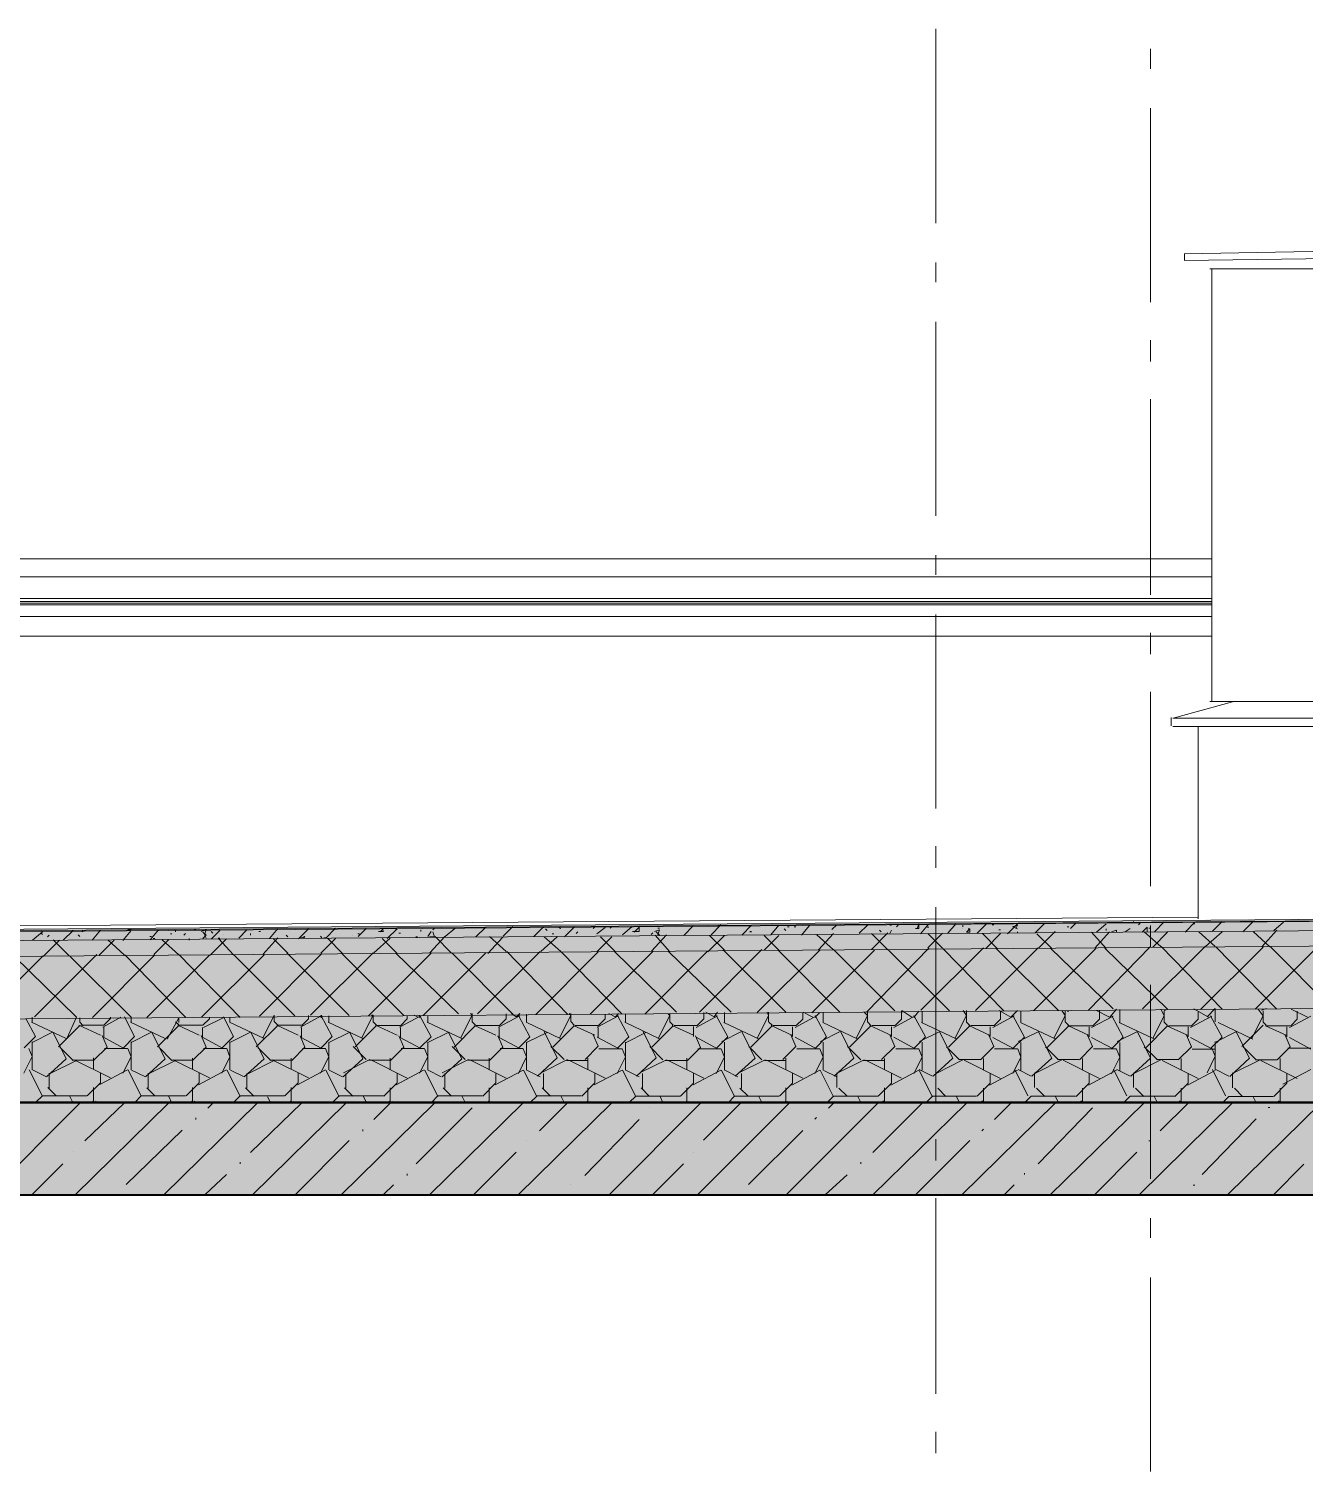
# Model space of a CAD drawing. Header units: millimetres. Extents: x -135211 to 49383, y -8033 to 228499.
# Drawn here: x -58479 to -55198, y 52627 to 56357 of the extents above; entities that cross this region are included whole.
import ezdxf

# ---------------------------------------------------------------- set-up
doc = ezdxf.new("R2010")
doc.units = ezdxf.units.MM
doc.layers.add('PDF _Геометрия', color=7, linetype='Continuous', true_color=0x1d1d1d)
doc.layers.add('PDF _Сплошная заливка', color=7, linetype='Continuous', true_color=0xffffff)

msp = doc.modelspace()

# ---------------------------------------------------------------- hatches: boundary and pattern name
at = {"layer": 'PDF _Сплошная заливка', "transparency": 33554559}
for points in [[(-51617.8, 54095.9), (-51725.3, 54093.3), (-53325.4, 54080.6), (-53863, 54076.4), (-54929.7, 54067.9), (-55467.3, 54063.7), (-57067.4, 54051), (-57605, 54046.7), (-58671.7, 54038.3), (-59209.3, 54034), (-60809.4, 54021.3), (-61347, 54017.1), (-62413.8, 54008.6), (-63014.9, 54004.4), (-63014.9, 54008.6), (-63073.1, 54008.6), (-63073.1, 53983.2), (-62951.4, 53983.2), (-62909, 53979), (-62909, 53983.2), (-62346, 53987.5), (-60669.7, 54000.2), (-60106.7, 54004.4), (-58430.5, 54017.1), (-57867.5, 54021.3), (-56191.2, 54034), (-55628.2, 54038.3), (-53951.9, 54051), (-53388.9, 54055.2), (-51712.6, 54067.9), (-51543.2, 54072.1), (-51378.2, 54072.1), (-51378.2, 54095.9)], [(-51618, 54070.5), (-51725.3, 54067.9), (-52284, 54063.7), (-52847, 54059.4), (-53405.8, 54055.2), (-54531.8, 54046.7), (-55090.6, 54042.5), (-55653.6, 54038.3), (-56212.3, 54034), (-57338.3, 54025.6), (-57897.1, 54021.3), (-58460.1, 54017.1), (-59018.8, 54012.9), (-60144.8, 54004.4), (-60703.6, 54000.2), (-61266.6, 53995.9), (-61825.4, 53991.7), (-62388.4, 53987.5), (-63073.1, 53983.3), (-63073.1, 53945.1), (-63014.9, 53945.1), (-62951.4, 53940.9), (-62909, 53936.7), (-62909, 53940.9), (-52241.7, 54025.6), (-51712.6, 54029.8), (-51543.2, 54034), (-51378.2, 54034), (-51378.2, 54070.5)], [(-51618.5, 54032.4), (-51725.3, 54029.8), (-53325.4, 54017.1), (-53863, 54012.9), (-54929.7, 54004.4), (-55467.3, 54000.2), (-57067.4, 53987.5), (-57605, 53983.2), (-58671.7, 53974.8), (-59209.3, 53970.5), (-60809.4, 53957.8), (-61347, 53953.6), (-62413.8, 53945.1), (-63014.9, 53940.9), (-63014.9, 53945.1), (-63073.1, 53945.1), (-63073.1, 53784.3), (-63014.9, 53784.3), (-62955.6, 53780), (-62904.8, 53775.8), (-62904.8, 53780), (-57571.1, 53822.4), (-57042, 53826.6), (-52241.7, 53864.7), (-51712.6, 53868.9), (-51543.2, 53873.2), (-51378.2, 53873.2), (-51378.2, 54032.4)], [(-51618.6, 53871.5), (-51725.3, 53868.9), (-52792, 53860.5), (-53329.6, 53856.2), (-54396.3, 53847.8), (-54933.9, 53843.5), (-56000.7, 53835.1), (-56538.3, 53830.8), (-57605, 53822.4), (-58142.6, 53818.1), (-59209.3, 53809.7), (-59746.9, 53805.4), (-60813.7, 53797), (-61351.3, 53792.7), (-62418, 53784.3), (-63014.9, 53780), (-63014.9, 53784.3), (-63073.1, 53784.3), (-63073.1, 53593.8), (-51378.2, 53593.8), (-51378.2, 53871.5)]]:
    msp.add_hatch(color=256, dxfattribs=at).paths.add_polyline_path(points)

# ---------------------------------------------------------------- linework, layer by layer
at = {"layer": 'PDF _Геометрия', "color": 7, "lineweight": 9}
for points in [[(-56145.3, 55857.6), (-56145.3, 56357.1)], [(-55592.5, 56254.8), (-55592.5, 56305.6)], [(-55592.5, 55653.7), (-55592.5, 56153.3)], [(-55505.8, 55778.1), (-54565.9, 55795), (-54925.8, 55790.8)], [(-54925.8, 55769.7), (-54565.9, 55773.9), (-55505.8, 55761.2)], [(-55504.7, 55760.9), (-55504.7, 55777.9)], [(-56145.3, 55705.1), (-56145.3, 55756)], [(-53785, 55739.5), (-55440.2, 55739.5)], [(-55434.6, 55738), (-55434.6, 54624.6)], [(-56145.3, 55104), (-56145.3, 55603.5)], [(-55592.5, 55501.3), (-55592.5, 55556.3)], [(-55592.5, 54900.2), (-55592.5, 55403.9)], [(-55434.6, 54992.9), (-63084.5, 54992.9)], [(-56145.3, 54951.6), (-56145.3, 55002.4)], [(-55434.6, 54946.4), (-63084.5, 54946.4)], [(-55434.6, 54891.3), (-63084.5, 54891.3)], [(-55434.6, 54878.6), (-63084.5, 54878.6)], [(-63084.5, 54874.4), (-55434.6, 54874.4)], [(-56145.3, 54350.5), (-56145.3, 54850)], [(-55592.5, 54747.8), (-55592.5, 54802.8)], [(-55592.5, 54150.8), (-55592.5, 54650.4)], [(-53587.6, 54561.9), (-53583.2, 54561.9), (-53583.2, 54583.1), (-53735.6, 54625.4), (-53583.2, 54583.1), (-53583.2, 54561.9), (-55534.8, 54561.9)], [(-55534.2, 54582.9), (-55381.9, 54625.3)], [(-55440.2, 54626.2), (-53785, 54626.2)], [(-55539.8, 54563.3), (-55539.8, 54584.5)], [(-55534.8, 54583.1), (-53583.2, 54583.1)], [(-55469.6, 54066.1), (-55469.6, 54561.5)], [(-56145.3, 54198.1), (-56145.3, 54253.2)], [(-63073.1, 53592.1), (-51372.2, 53592.1), (-51372.2, 53871.5), (-51372.2, 54032.4), (-51372.2, 54070.5), (-51372.2, 54095.9), (-51372.2, 54100.1), (-51372.2, 54104.4), (-51706.5, 54091.7)], [(-51705.6, 54091.4), (-62902.9, 54006.7)], [(-56145.3, 53597), (-56145.3, 54096.5)], [(-63051.7, 54015.3), (-55469.6, 54070.4)], [(-55592.5, 53994.2), (-55592.5, 54049.2)], [(-55592.5, 53397.3), (-55592.5, 53896.9)], [(-56145.3, 53444.6), (-56145.3, 53499.6)], [(-58579.3, 48652.5), (-54329, 48652.5), (-54329, 53355.6), (-58579.3, 53355.6)], [(-56145.3, 52843.4), (-56145.3, 53347.2)], [(-55592.5, 53244.9), (-55592.5, 53295.7)], [(-55592.5, 52643.8), (-55592.5, 53143.3)], [(-56145.3, 52691.1), (-56145.3, 52746.1)]]:
    msp.add_lwpolyline(points, dxfattribs=at)
for points in [[(-55434.6, 54882.9), (-63084.5, 54882.9)], [(-63084.5, 54844.8), (-55434.6, 54844.8)], [(-63084.5, 54794), (-55434.6, 54794)]]:
    msp.add_lwpolyline(points, close=True, dxfattribs=at)
at = {"layer": 'PDF _Геометрия', "color": 7, "lineweight": 20}
for points in [[(-62902.9, 53998.3), (-51705.6, 54087.2), (-62902.9, 54002.5)], [(-51705.6, 54061.8), (-62902.9, 53977.1)], [(-51705.6, 54023.7), (-62902.9, 53934.8)], [(-51705.6, 53862.8), (-62898.9, 53773.9)]]:
    msp.add_lwpolyline(points, dxfattribs=at)
at = {"layer": 'PDF _Геометрия', "lineweight": 9}
for points in [[(-56723.4, 54025.2), (-56698, 54050.6)], [(-56644.4, 54024.4), (-56619, 54049.9)], [(-56570, 54024.9), (-56548.9, 54050.3)], [(-56491.1, 54024.2), (-56469.9, 54049.6)], [(-56412.4, 54038.6), (-56399.7, 54051.3)], [(-56342, 54029.3), (-56320.7, 54050.5)], [(-56263.6, 54049.9), (-56259.3, 54049.9)], [(-56246, 54045.5), (-56241.8, 54049.7)], [(-56197.6, 54041.9), (-56189.1, 54041.9), (-56189.1, 54054.6)], [(-56193.4, 54040.7), (-56189.1, 54053.4)], [(-56184.1, 54027.7), (-56162.8, 54053.1)], [(-56113.9, 54029.4), (-56092.6, 54054.8)], [(-56075.1, 54046.2), (-56075.1, 54050.4)], [(-56039.2, 54028.7), (-56013.6, 54054)], [(-56000.4, 54050.8), (-55996.1, 54050.8)], [(-55960.3, 54027.9), (-55934.7, 54053.3)], [(-55947.5, 54046), (-55934.7, 54050.3), (-55938.9, 54041.8)], [(-55890.1, 54029.6), (-55864.5, 54055)], [(-55798.3, 54041.5), (-55785.5, 54054.2)], [(-55731.7, 54032.3), (-55706.5, 54053.4)], [(-55636.4, 54055.1), (-55636.4, 54059.3)], [(-55623.1, 54050.7), (-55618.8, 54054.9)], [(-55582.6, 54033.2), (-55557.4, 54058.6)], [(-55503.7, 54032.4), (-55478.4, 54057.8)], [(-55482.7, 54053.6), (-55478.4, 54053.6)], [(-55433.5, 54034.1), (-55408.2, 54059.5)], [(-55354.6, 54033.3), (-55329.3, 54058.7)], [(-55275.6, 54036.7), (-55250.3, 54057.9)], [(-58469.3, 54011.9), (-58444, 54033.1)], [(-58448.2, 54030.1), (-58444, 54025.8)], [(-58430.6, 54020.2), (-58426.5, 54024.4)], [(-58373.9, 53970.1), (-58416.1, 54012.4)], [(-58390.3, 54011.1), (-58365.1, 54036.5)], [(-58351.7, 54024.8), (-58347.5, 54020.6)], [(-58342.9, 54033.2), (-58338.8, 54037.5)], [(-58316, 54011.6), (-58294.9, 54037)], [(-58251, 54019.6), (-58251, 54019.6)], [(-58237.1, 54010.8), (-58215.9, 54036.2)], [(-58224.2, 54038.6), (-58215.9, 54038.6)], [(-58215.9, 54038.6), (-58215.9, 54038.6)], [(-58167.4, 54021.2), (-58163.3, 54021.2)], [(-58166.9, 54012.5), (-58145.7, 54037.9)], [(-58158.7, 54015.6), (-58154.5, 54015.6)], [(-58157.6, 53974.2), (-58119.4, 54012.3)], [(-58114.8, 54027.9), (-58110.6, 54027.9)], [(-58101.9, 54037.5), (-58101.9, 54033.3)], [(-58079.7, 54024.5), (-58075.5, 54028.8)], [(-58066.8, 54011.7), (-58066.8, 54016)], [(-58053.4, 54038.2), (-58049.2, 54038.2)], [(-58022.9, 54016.7), (-58027, 54025.2), (-58022.9, 54037.9), (-58035.8, 54033.7)], [(-58031.2, 54015.5), (-58022.9, 54024), (-58031.2, 54032.4)], [(-58012.7, 53972.6), (-57970.3, 54015)], [(-58009.5, 54033.5), (-58005.3, 54029.3)], [(-58009, 54015.1), (-57987.8, 54036.3)], [(-57992, 54016.4), (-57987.8, 54016.4)], [(-57952.7, 53973.7), (-57991, 54016)], [(-57979, 54024.8), (-57979, 54024.8)], [(-57938.9, 54016.9), (-57917.6, 54038.1)], [(-57908.8, 54028.3), (-57908.8, 54024)], [(-57886.7, 54033.5), (-57882.5, 54033.5)], [(-57882.5, 54036.5), (-57882.5, 54036.5)], [(-57876.6, 53975), (-57838.6, 54017.3)], [(-57859.9, 54016.1), (-57838.6, 54041.5)], [(-57812.3, 53977.7), (-57850.2, 54015.8)], [(-57816.5, 54024.3), (-57812.3, 54020)], [(-57785.1, 54015.3), (-57759.7, 54040.7)], [(-57780.9, 54016.6), (-57768.4, 54020.9), (-57772.6, 54016.6)], [(-57777.2, 54015.5), (-57777.2, 54015.5)], [(-57728.7, 54021.6), (-57724.6, 54017.4)], [(-57727.5, 53977.7), (-57689.5, 54015.8)], [(-57720, 54017.3), (-57715.8, 54017.3)], [(-57715, 54017), (-57689.5, 54042.5)], [(-57671.9, 53977.5), (-57709.9, 54015.6)], [(-57645.6, 54023.8), (-57645.6, 54023.8)], [(-57632.2, 54027.9), (-57628.1, 54027.9)], [(-57631.8, 54020.5), (-57610.5, 54041.7)], [(-57591.3, 53978.7), (-57549.1, 54016.9)], [(-57579.2, 54033.9), (-57566.6, 54033.9), (-57570.8, 54042.4)], [(-57575, 54032.7), (-57566.6, 54041.2)], [(-57531.5, 53977.3), (-57569.6, 54015.4)], [(-57557.1, 54015.4), (-57531.5, 54040.8), (-57535.7, 54040.8)], [(-57527, 54029.3), (-57522.8, 54029.3)], [(-57483.1, 54020.4), (-57478.9, 54020.4)], [(-57470.1, 54034.2), (-57470.1, 54038.5)], [(-57452.2, 54021.2), (-57443.8, 54033.9)], [(-57447.6, 54019.9), (-57435, 54019.9), (-57439.2, 54032.6)], [(-57446.8, 53978.6), (-57408.7, 54020.9)], [(-57439.2, 54038.1), (-57435, 54042.3)], [(-57391.2, 53978.4), (-57433.5, 54020.7)], [(-57408, 54020.6), (-57382.4, 54041.8)], [(-57329, 54019.8), (-57303.4, 54045.2)], [(-57312.2, 54019.9), (-57312.2, 54019.9)], [(-57312.2, 54019.9), (-57312.2, 54019.9)], [(-57297.8, 53977), (-57259.6, 54019.3)], [(-57250.8, 53982.4), (-57293.2, 54020.5)], [(-57258.4, 54021.5), (-57233.2, 54046.9)], [(-57250.8, 54019.3), (-57250.8, 54019.3)], [(-57179.5, 54020.8), (-57154.3, 54046.1)], [(-57161.6, 53982.3), (-57119.2, 54020.4)], [(-57110.4, 53982.2), (-57152.9, 54020.3)], [(-57149.7, 54040.6), (-57145.5, 54036.4)], [(-57132.1, 54027.7), (-57127.9, 54027.7)], [(-57118.8, 54045.7), (-57110.4, 54041.5)], [(-57114.6, 54042.7), (-57110.4, 54046.9)], [(-57100.5, 54019.9), (-57075.3, 54045.3)], [(-57092.8, 54034.1), (-57092.8, 54034.1)], [(-57070.7, 54028.3), (-57066.5, 54032.6)], [(-57026.9, 54041.8), (-57022.7, 54046)], [(-57017.4, 54027.6), (-56996.3, 54044.5)], [(-57016.7, 53982.1), (-56978.8, 54020.2)], [(-56970, 53982), (-57007.9, 54020.1)], [(-56983, 54042.6), (-56978.8, 54046.8)], [(-56951.4, 54025.1), (-56926.1, 54046.3)], [(-56925.4, 54033.4), (-56908.6, 54033.4), (-56908.6, 54046.1)], [(-56921.2, 54032.2), (-56908.6, 54044.9)], [(-56877.7, 54025.8), (-56873.5, 54030)], [(-56876.3, 53983.1), (-56838.4, 54025.5)], [(-56868.6, 54034.1), (-56855.9, 54038.3), (-56860.2, 54025.6)], [(-56829.6, 53981.8), (-56867.6, 54024.2)], [(-56864.4, 54032.9), (-56855.9, 54024.4)], [(-56860.2, 54042.6), (-56855.9, 54042.6)], [(-56793.5, 54023.5), (-56768.2, 54048.9)], [(-56731.5, 53981.6), (-56689.2, 54023.9)], [(-56689.2, 53985.8), (-56727.3, 54023.9)], [(-56623.3, 54034.1), (-56619, 54034.1)], [(-56623.3, 54032.9), (-56619, 54032.9)], [(-56586.9, 53985.6), (-56548.9, 54023.7)], [(-56548.9, 53985.6), (-56586.9, 54023.7)], [(-56535.5, 54040.5), (-56531.3, 54036.3)], [(-56526.8, 54045.8), (-56522.5, 54045.8)], [(-56509.2, 54045.7), (-56505, 54045.7)], [(-56408.5, 53986.7), (-56450.9, 54024.8)], [(-56446.6, 53986.7), (-56408.5, 54029)], [(-56310.6, 53987.7), (-56268.1, 54030)], [(-56268.1, 53986.5), (-56310.6, 54028.8)], [(-56289.9, 54037.4), (-56285.6, 54033.2)], [(-56263.6, 54028.7), (-56259.3, 54037.2)], [(-56167.1, 54044.7), (-56162.8, 54044.7)], [(-56166, 53991.7), (-56127.7, 54029.8)], [(-56127.7, 53990.5), (-56166, 54028.6)], [(-56162.8, 54037.4), (-56162.8, 54037.4)], [(-56110.2, 54038.1), (-56110.2, 54038.1)], [(-56075.1, 54042), (-56075.1, 54042)], [(-56061.8, 54040.6), (-56057.5, 54040.6)], [(-55987.3, 53990.3), (-56025.2, 54028.4)], [(-56016.4, 53990.2), (-55978.5, 54028.3)], [(-55982.8, 54038), (-55978.5, 54038)], [(-55943.2, 54044.8), (-55934.7, 54040.6)], [(-55846.9, 53990.1), (-55884.9, 54028.2)], [(-55882, 54032.8), (-55882, 54032.8)], [(-55880.4, 53991.2), (-55838.2, 54033.5)], [(-55807.3, 54045.9), (-55803.1, 54045.9)], [(-55706.5, 53989.9), (-55744.6, 54032.3)], [(-55735.8, 53991), (-55697.8, 54033.3)], [(-55706.5, 54036.5), (-55706.5, 54040.7)], [(-55693.1, 54033.2), (-55680.2, 54037.4), (-55680.2, 54033.2)], [(-55658, 54032.8), (-55645.1, 54041.3)], [(-55614.1, 54032.4), (-55601.3, 54045.1), (-55601.3, 54032.4)], [(-55566.2, 53995.2), (-55608.6, 54033.2)], [(-55596.8, 54042), (-55592.5, 54042)], [(-55586.7, 53993.8), (-55548.6, 54031.9)], [(-55425.8, 53994.9), (-55468.3, 54033.1)], [(-55450.7, 53994.8), (-55408.2, 54032.9)], [(-55285.4, 53994.7), (-55327.9, 54032.8)], [(-55306.1, 53994.6), (-55267.8, 54036.9)], [(-55259.1, 54042.3), (-55259.1, 54042.3)], [(-55197.7, 54036.2), (-55197.7, 54036.2)], [(-58442.4, 53969.1), (-58400.2, 54011.4)], [(-58298, 53973.1), (-58259.8, 54011.2)], [(-58233.5, 53974.1), (-58275.8, 54012.2)], [(-58093.1, 53973.9), (-58135.5, 54012)], [(-57885.3, 53816), (-57724.6, 53976.8)], [(-57654.4, 53817.7), (-57815.2, 53978.6)], [(-57753.9, 53818.3), (-57593, 53979.2)], [(-57514, 53817.5), (-57674.7, 53978.4)], [(-57604.6, 53816.8), (-57443.8, 53977.7)], [(-57373.6, 53821.5), (-57534.6, 53978.2)], [(-57464.1, 53817.8), (-57303.4, 53978.7)], [(-57233.2, 53821.4), (-57389.8, 53978)], [(-57324, 53821.9), (-57163, 53982.7)], [(-57092.8, 53821.2), (-57249.3, 53982)], [(-57174.7, 53820.4), (-57013.9, 53981.2)], [(-56952.5, 53821), (-57109.2, 53981.8)], [(-57034.6, 53821.4), (-56873.5, 53982.2)], [(-56812.1, 53826.2), (-56972.8, 53982.9)], [(-56894, 53821.2), (-56733.1, 53982)], [(-56671.7, 53826), (-56832.7, 53982.6)], [(-56753.5, 53826.5), (-56592.7, 53987.3)], [(-56531.3, 53825.8), (-56692.2, 53986.7)], [(-56604.6, 53824.9), (-56443.6, 53985.8)], [(-56390.9, 53825.6), (-56551.6, 53986.5)], [(-56464.1, 53824.7), (-56303.2, 53985.6)], [(-56250.5, 53829.7), (-56407.3, 53986.3)], [(-56323.5, 53825.8), (-56162.8, 53990.8)], [(-56110.2, 53829.5), (-56266.7, 53986.1)], [(-56183.4, 53831), (-56022.4, 53991.9)], [(-55969.8, 53829.3), (-56126.6, 53990.1)], [(-56042.8, 53830.8), (-55882, 53991.7)], [(-55829.4, 53830.3), (-55990.3, 53991.1)], [(-55893.5, 53829.3), (-55732.9, 53990.2)], [(-55689, 53834.3), (-55849.7, 53990.9)], [(-55753.4, 53830.3), (-55592.5, 53995.4)], [(-55557.2, 53829.9), (-55548.6, 53834.1), (-55709.7, 53990.8)], [(-55612.9, 53834.3), (-55452.1, 53995.2)], [(-55408.2, 53833.9), (-55564.8, 53994.8)], [(-55464, 53832.9), (-55302.9, 53993.7)], [(-55267.8, 53833.7), (-55424.7, 53994.6)], [(-55323.4, 53833.9), (-55162.6, 53994.7)], [(-55127.5, 53837.7), (-55284.1, 53994.4)], [(-58605, 53808.7), (-58444, 53969.5)], [(-58381.6, 53758.2), (-58356.3, 53813.2), (-58517, 53969.9)], [(-58464.5, 53814), (-58303.7, 53974.8)], [(-58215.9, 53800.4), (-58215.9, 53813.1), (-58372.3, 53969.7)], [(-58315.2, 53812.4), (-58154.5, 53973.3)], [(-58075.5, 53812.9), (-58232.3, 53973.7)], [(-58175.1, 53812.2), (-58014.1, 53973.1)], [(-57935.2, 53812.7), (-58091.7, 53973.5)], [(-58034.6, 53813.3), (-57873.7, 53974.1)], [(-57794.8, 53816.7), (-57951.6, 53973.3)], [(-56715.6, 53813.8), (-56736.7, 53826.5)], [(-56715.2, 53813.7), (-56706.8, 53826.4)], [(-56604.8, 53758.6), (-56575.2, 53817.8), (-56579.4, 53826.3)], [(-56575.2, 53800.9), (-56575.2, 53826.3)], [(-56461.1, 53813.6), (-56486.5, 53826.3)], [(-56350.4, 53758.4), (-56320.7, 53817.7), (-56329.2, 53826.1)], [(-56320.7, 53800.7), (-56320.7, 53826.1)], [(-56250, 53791.4), (-56233, 53808.3), (-56233, 53829.5)], [(-56206.7, 53813.5), (-56232.2, 53830.4)], [(-56201.9, 53812.1), (-56189.1, 53829)], [(-56180.3, 53799.3), (-56180.3, 53828.9)], [(-56096.1, 53758.3), (-56066.3, 53817.5), (-56074.8, 53830.2)], [(-56066.3, 53830.2), (-56066.3, 53830.2)], [(-56066.3, 53800.6), (-56066.3, 53830.2)], [(-55995.6, 53791.2), (-55978.5, 53808.2), (-55978.5, 53829.4)], [(-55952.2, 53813.4), (-55982.1, 53830.3)], [(-55951.7, 53813.2), (-55934.7, 53830.1)], [(-55925.9, 53799.2), (-55925.9, 53828.8)], [(-55841.3, 53758.1), (-55811.8, 53817.4), (-55820.4, 53830.1)], [(-55811.8, 53800.5), (-55811.8, 53830.1)], [(-55807.3, 53828.8), (-55803.1, 53828.8)], [(-55741.2, 53791.1), (-55724.1, 53808), (-55724.1, 53829.2)], [(-55697.8, 53813.2), (-55731.5, 53830.1)], [(-55697.3, 53813.1), (-55680.2, 53834.2)], [(-55671.5, 53799.1), (-55671.5, 53832.9)], [(-55586.9, 53758), (-55557.4, 53817.3), (-55566, 53834.2)], [(-55557.4, 53800.3), (-55557.4, 53829.9)], [(-55486.8, 53791), (-55469.6, 53807.9), (-55469.6, 53829.1)], [(-55443.3, 53813.1), (-55481.5, 53834.3)], [(-55425.8, 53801.4), (-55425.8, 53835.3), (-55446.8, 53814.1)], [(-55332.6, 53757.9), (-55302.9, 53817.1), (-55315.8, 53834.1)], [(-55307.1, 53831), (-55294.2, 53835.2)], [(-55302.9, 53800.2), (-55302.9, 53829.9)], [(-55231.9, 53790.8), (-55215.2, 53807.8), (-55215.2, 53829)], [(-55188.9, 53813), (-55231, 53834.2)], [(-58491.4, 53733.9), (-58461.6, 53763.6), (-58486.8, 53810.1)], [(-58382.6, 53758.5), (-58471.7, 53800.8)], [(-58470.4, 53800.5), (-58470.4, 53813.2)], [(-58402.6, 53737), (-58347.5, 53792)], [(-58294.9, 53767.3), (-58350, 53792.7)], [(-58347.5, 53799.2), (-58347.5, 53811.9)], [(-58338.8, 53790.7), (-58347, 53799.1)], [(-58345.4, 53792.6), (-58286.1, 53792.6)], [(-58288.7, 53787.9), (-58242.2, 53813.3)], [(-58285.6, 53792.5), (-58268.6, 53809.4), (-58268.6, 53813.6)], [(-58236.6, 53733.8), (-58207.1, 53763.4), (-58232.5, 53814.2)], [(-58128.2, 53758.4), (-58217.1, 53800.7)], [(-58147.9, 53736.8), (-58093.1, 53791.9)], [(-58093.1, 53799.1), (-58093.1, 53811.8), (-58122.6, 53756.7)], [(-58093.1, 53793.1), (-58101.4, 53801.6)], [(-58040.4, 53767.2), (-58095.3, 53792.6)], [(-58091.2, 53792.5), (-58031.7, 53792.5)], [(-58031.2, 53792.3), (-58014.1, 53809.3), (-58014.1, 53813.5)], [(-58029.8, 53786.5), (-57979, 53811.8)], [(-57982.3, 53733.6), (-57952.7, 53763.3), (-57978.1, 53814.1)], [(-57979, 53811.8), (-57979, 53811.8)], [(-57979, 53811.8), (-57979, 53811.8)], [(-57873.7, 53758.2), (-57962.5, 53800.6)], [(-57961.5, 53800.2), (-57961.5, 53812.9)], [(-57893.7, 53736.7), (-57838.6, 53791.7)], [(-57847.4, 53801.5), (-57847.4, 53818.5), (-57877, 53759.2)], [(-57847.4, 53818.5), (-57847.4, 53818.5)], [(-57838.6, 53793), (-57847, 53801.4)], [(-57786, 53767.1), (-57841.1, 53792.4)], [(-57836.5, 53792.3), (-57777.2, 53792.3)], [(-57779.7, 53787.6), (-57724.6, 53817.2), (-57728.7, 53813)], [(-57776.8, 53792.1), (-57759.7, 53809.1), (-57759.7, 53817.6)], [(-57724.6, 53811.7), (-57728.7, 53816)], [(-57727.9, 53733.5), (-57698.3, 53763.1), (-57727.9, 53818.2)], [(-57619.3, 53758.1), (-57708.3, 53800.4)], [(-57707, 53800.1), (-57707, 53817)], [(-57639.4, 53736.6), (-57584.2, 53791.6)], [(-57593, 53801.4), (-57593, 53818.3), (-57622.7, 53759.1)], [(-57593, 53818.3), (-57597.1, 53818.3)], [(-57584.2, 53792.8), (-57592.5, 53801.3)], [(-57531.5, 53766.9), (-57586.8, 53792.3)], [(-57582.2, 53792.2), (-57522.8, 53792.2)], [(-57525, 53787.5), (-57470.1, 53817), (-57474.3, 53812.8)], [(-57521.9, 53792), (-57505.2, 53809), (-57505.2, 53817.4)], [(-57478.9, 53814.2), (-57487.3, 53818.4)], [(-57473.6, 53733.4), (-57443.8, 53763), (-57473.6, 53818.1)], [(-57364.8, 53758), (-57453.7, 53800.3)], [(-57452.6, 53799.9), (-57452.6, 53816.9)], [(-57384.7, 53736.4), (-57329.7, 53791.5)], [(-57368.3, 53758.9), (-57338.5, 53818.2), (-57342.7, 53822.4)], [(-57338.5, 53801.3), (-57338.5, 53822.4)], [(-57329.7, 53792.7), (-57338.1, 53801.2)], [(-57277.1, 53766.8), (-57332.1, 53792.2)], [(-57327.5, 53792.1), (-57268.3, 53792.1)], [(-57270.7, 53787.3), (-57215.7, 53816.9)], [(-57267.6, 53791.9), (-57250.8, 53808.8), (-57250.8, 53821.6)], [(-57224.5, 53814), (-57237, 53822.5)], [(-57224.1, 53813.9), (-57215.7, 53822.4)], [(-57219.2, 53733.2), (-57189.4, 53762.9), (-57219.2, 53817.9)], [(-57110.4, 53757.8), (-57199.1, 53800.2)], [(-57198.1, 53799.8), (-57198.1, 53821)], [(-57130.4, 53736.3), (-57075.3, 53791.3)], [(-57113.5, 53758.8), (-57084.1, 53818), (-57088.3, 53822.3)], [(-57084.1, 53801.1), (-57084.1, 53822.3)], [(-57075.3, 53792.6), (-57083.7, 53801.1)], [(-57022.7, 53766.6), (-57077.8, 53792)], [(-57073.2, 53791.9), (-57013.9, 53791.9)], [(-57016.4, 53787.2), (-56961.2, 53816.8)], [(-57013.2, 53791.8), (-56996.3, 53808.7), (-56996.3, 53821.4)], [(-56970, 53813.9), (-56986.8, 53822.4)], [(-56969.7, 53813.8), (-56961.2, 53822.3)], [(-56964.4, 53733.1), (-56934.9, 53762.7), (-56964.4, 53817.8)], [(-56855.9, 53757.7), (-56944.9, 53800)], [(-56943.7, 53799.7), (-56943.7, 53820.9)], [(-56875.7, 53736.2), (-56820.9, 53791.2)], [(-56859.1, 53758.7), (-56829.6, 53817.9), (-56833.8, 53822.1)], [(-56829.6, 53801), (-56829.6, 53822.1)], [(-56820.9, 53792.5), (-56829.3, 53800.9)], [(-56768.2, 53766.5), (-56823.1, 53791.9)], [(-56818.5, 53791.8), (-56759.4, 53791.8)], [(-56768.2, 53763.5), (-56768.2, 53788.9)], [(-56761.7, 53787), (-56706.8, 53816.7)], [(-56758.8, 53791.6), (-56741.9, 53808.6), (-56741.9, 53825.5)], [(-56710, 53733), (-56680.5, 53762.6), (-56710, 53817.6)], [(-56601.5, 53757.6), (-56690.3, 53799.9)], [(-56689.2, 53799.6), (-56689.2, 53825)], [(-56621.4, 53736.1), (-56566.4, 53791.1)], [(-56566.4, 53792.3), (-56574.9, 53800.8)], [(-56513.8, 53766.4), (-56568.8, 53791.8)], [(-56564.3, 53791.7), (-56505, 53791.7)], [(-56513.8, 53763.4), (-56513.8, 53788.8)], [(-56507.4, 53786.9), (-56452.3, 53816.6)], [(-56504.4, 53791.5), (-56487.4, 53808.4), (-56487.4, 53825.4)], [(-56456.3, 53812.2), (-56443.6, 53824.9)], [(-56455.7, 53732.9), (-56426, 53762.5), (-56455.7, 53817.5)], [(-56347.1, 53757.4), (-56436.2, 53799.8)], [(-56434.8, 53799.4), (-56434.8, 53824.9)], [(-56367.2, 53735.9), (-56312, 53790.9)], [(-56312, 53792.2), (-56320.4, 53800.6)], [(-56259.3, 53766.2), (-56314.5, 53791.6)], [(-56310, 53791.6), (-56250.5, 53791.6)], [(-56259.3, 53763.2), (-56259.3, 53788.6)], [(-56252.7, 53786.8), (-56197.9, 53816.4)], [(-56201.3, 53732.7), (-56171.6, 53762.3), (-56201.3, 53817.4)], [(-56092.6, 53757.3), (-56181.5, 53799.6)], [(-56112.4, 53735.8), (-56057.5, 53790.8)], [(-56057.5, 53792), (-56066, 53800.5)], [(-56004.9, 53766.1), (-56059.8, 53791.5)], [(-56055.3, 53791.4), (-55996.1, 53791.4)], [(-56004.9, 53763.1), (-56004.9, 53788.5)], [(-55998.4, 53786.6), (-55943.4, 53816.3)], [(-55946.5, 53732.6), (-55917.1, 53762.2), (-55946.5, 53817.2)], [(-55838.2, 53757.2), (-55926.9, 53799.5)], [(-55858.1, 53735.6), (-55803.1, 53790.7)], [(-55803.1, 53791.9), (-55811.6, 53800.4)], [(-55750.4, 53766), (-55805.5, 53791.4)], [(-55801.1, 53791.3), (-55741.6, 53791.3)], [(-55744.2, 53786.5), (-55689, 53816.2)], [(-55692.2, 53732.4), (-55662.7, 53762.1), (-55692.2, 53817.1)], [(-55583.7, 53757.1), (-55672.8, 53799.4)], [(-55603.9, 53735.5), (-55548.6, 53790.6)], [(-55548.6, 53791.8), (-55557.2, 53800.2)], [(-55496, 53765.8), (-55550.8, 53791.2)], [(-55546.3, 53791.2), (-55487.2, 53791.2)], [(-55489.4, 53786.4), (-55434.6, 53816)], [(-55437.8, 53732.3), (-55408.2, 53762), (-55437.8, 53817)], [(-55329.3, 53756.9), (-55418.1, 53799.2)], [(-55357.9, 53737.9), (-55302.9, 53793)], [(-55294.2, 53791.6), (-55302.8, 53800.1)], [(-55241.5, 53765.7), (-55296.5, 53791.1)], [(-55292.1, 53791), (-55232.8, 53791)], [(-55235.2, 53786.3), (-55180.1, 53815.9)], [(-58468.7, 53749.1), (-58417.7, 53774.6)], [(-58433.6, 53659.9), (-58382.6, 53706.4), (-58416.6, 53774.2)], [(-58311.4, 53702.4), (-58277.3, 53736.2), (-58290.2, 53765.9)], [(-58233.5, 53732.8), (-58288.7, 53762.4)], [(-58286.1, 53761.7), (-58286.1, 53787.1)], [(-58213.9, 53749), (-58163.3, 53774.4)], [(-58178.9, 53659.7), (-58128.2, 53706.3), (-58162.3, 53774.1)], [(-58056.6, 53702.3), (-58022.9, 53736.1), (-58035.8, 53765.7)], [(-57979, 53732.7), (-58033.9, 53762.3)], [(-58031.7, 53761.6), (-58031.7, 53787)], [(-57959.6, 53748.9), (-57908.8, 53774.3)], [(-57924.6, 53659.6), (-57873.7, 53706.2), (-57907.5, 53773.9)], [(-57802.2, 53702.1), (-57768.4, 53736), (-57780.9, 53765.6)], [(-57724.6, 53732.5), (-57779.7, 53762.2)], [(-57777.2, 53761.5), (-57777.2, 53786.9)], [(-57705.4, 53748.7), (-57654.4, 53774.1)], [(-57670.3, 53659.5), (-57619.3, 53706.1), (-57653.1, 53773.8)], [(-57547.9, 53702), (-57514, 53735.8), (-57526.5, 53765.5)], [(-57470.1, 53732.4), (-57525, 53762)], [(-57522.8, 53761.3), (-57522.8, 53786.7)], [(-57450.6, 53748.6), (-57399.9, 53774)], [(-57415.6, 53659.3), (-57364.8, 53705.9), (-57398.8, 53773.7)], [(-57293.6, 53701.9), (-57259.6, 53735.7), (-57272.1, 53765.4)], [(-57215.7, 53732.3), (-57270.7, 53761.9)], [(-57268.3, 53761.2), (-57268.3, 53786.6)], [(-57196.4, 53748.5), (-57145.5, 53773.9)], [(-57170.1, 53661.8), (-57119.2, 53708.4), (-57153.2, 53776.1)], [(-57047.5, 53704.3), (-57013.9, 53738.2), (-57026.5, 53767.8)], [(-56961.2, 53732.2), (-57016.4, 53761.8)], [(-57013.9, 53761.1), (-57013.9, 53786.5)], [(-56942.1, 53748.4), (-56891, 53773.8)], [(-56915.3, 53661.6), (-56864.7, 53708.2), (-56898.4, 53776)], [(-56784.4, 53701.6), (-56750.7, 53735.5), (-56763.3, 53765.1)], [(-56706.8, 53732), (-56761.7, 53761.7)], [(-56696.1, 53750.8), (-56645.4, 53776.2)], [(-56661, 53661.5), (-56610.3, 53708.1), (-56644.1, 53775.8)], [(-56538.9, 53704), (-56505, 53737.9), (-56517.7, 53767.5)], [(-56452.3, 53731.9), (-56507.4, 53761.5)], [(-56441.8, 53750.6), (-56390.9, 53776)], [(-56406.7, 53661.4), (-56355.8, 53708), (-56389.8, 53775.7)], [(-56284.5, 53703.9), (-56250.5, 53737.7), (-56263.3, 53767.4)], [(-56197.9, 53731.8), (-56252.7, 53761.4)], [(-56187.1, 53750.5), (-56136.5, 53775.9)], [(-56152, 53661.3), (-56101.4, 53707.8), (-56135.4, 53775.6)], [(-56029.7, 53703.8), (-55996.1, 53737.6), (-56008.9, 53767.2)], [(-55943.4, 53731.6), (-55998.4, 53761.2)], [(-55932.8, 53750.4), (-55882, 53775.8)], [(-55897.7, 53661.1), (-55846.9, 53707.7), (-55880.6, 53775.4)], [(-55775.4, 53703.6), (-55741.6, 53737.5), (-55754.5, 53767.1)], [(-55750.4, 53763), (-55750.4, 53788.4)], [(-55689, 53731.5), (-55744.2, 53761.1)], [(-55678.5, 53750.2), (-55627.6, 53775.7)], [(-55643.4, 53661), (-55592.5, 53707.6), (-55626.3, 53775.3)], [(-55521, 53703.5), (-55487.2, 53737.3), (-55500.1, 53767)], [(-55496, 53762.8), (-55496, 53788.2)], [(-55434.6, 53731.4), (-55489.4, 53761)], [(-55423.7, 53750.1), (-55373.1, 53775.5)], [(-55388.7, 53660.9), (-55338, 53707.4), (-55372, 53775.2)], [(-55266.7, 53703.3), (-55232.8, 53737.2), (-55245.7, 53766.9)], [(-55241.5, 53762.7), (-55241.5, 53788.1)], [(-55180.1, 53731.2), (-55235.2, 53760.9)], [(-58491.5, 53669.2), (-58470.4, 53711.6), (-58478.6, 53732.7)], [(-58470.4, 53677.7), (-58470.4, 53749.7)], [(-58365.1, 53702), (-58399.1, 53735.9)], [(-58284, 53732.7), (-58224.7, 53732.7)], [(-58237.1, 53669.1), (-58215.9, 53711.4), (-58224.2, 53732.6)], [(-58215.9, 53677.6), (-58215.9, 53749.6)], [(-58110.6, 53701.9), (-58144.7, 53735.8)], [(-58029.3, 53732.6), (-57970.3, 53732.6)], [(-57982.7, 53669), (-57961.5, 53711.3), (-57969.8, 53732.5)], [(-57961.5, 53677.4), (-57961.5, 53749.4)], [(-57856.2, 53701.8), (-57889.9, 53735.6)], [(-57775.1, 53732.5), (-57715.8, 53732.5)], [(-57728.3, 53668.9), (-57707, 53711.2), (-57715.4, 53732.4)], [(-57707, 53677.3), (-57707, 53749.3)], [(-57610.5, 53704.2), (-57644.4, 53738.1)], [(-57520.8, 53732.3), (-57461.4, 53732.3)], [(-57474, 53668.7), (-57452.6, 53711), (-57460.9, 53732.2)], [(-57452.6, 53677.2), (-57452.6, 53749.2)], [(-57356.1, 53704.1), (-57390, 53737.9)], [(-57266.1, 53732.2), (-57206.9, 53732.2)], [(-57219.1, 53668.6), (-57198.1, 53710.9), (-57206.5, 53732.1)], [(-57198.1, 53677.1), (-57198.1, 53749)], [(-57101.6, 53704), (-57135.7, 53737.8)], [(-57011.9, 53732.1), (-56952.5, 53732.1)], [(-56964.7, 53668.4), (-56943.7, 53710.8), (-56952.1, 53732)], [(-56943.7, 53676.9), (-56943.7, 53748.9)], [(-56847.2, 53703.8), (-56880.9, 53737.7)], [(-56757.2, 53731.9), (-56698, 53731.9)], [(-56710.4, 53668.3), (-56689.2, 53710.7), (-56697.7, 53731.8)], [(-56689.2, 53676.8), (-56689.2, 53748.7)], [(-56592.7, 53703.7), (-56626.6, 53737.5)], [(-56502.9, 53731.8), (-56443.6, 53731.8)], [(-56456, 53668.2), (-56434.8, 53710.5), (-56443.3, 53731.7)], [(-56434.8, 53676.7), (-56434.8, 53748.6)], [(-56338.3, 53703.5), (-56372.2, 53737.4)], [(-56248.2, 53731.7), (-56189.1, 53731.7)], [(-56201.6, 53668.1), (-56180.3, 53710.4), (-56188.9, 53731.6)], [(-56180.3, 53676.5), (-56180.3, 53748.5)], [(-56083.8, 53703.4), (-56117.9, 53737.3)], [(-55993.9, 53731.5), (-55934.7, 53731.5)], [(-55947.2, 53667.9), (-55925.9, 53710.3), (-55934.4, 53731.4)], [(-55925.9, 53676.4), (-55925.9, 53748.4)], [(-55829.4, 53703.3), (-55863.1, 53737.2)], [(-55739.7, 53731.4), (-55680.2, 53731.4)], [(-55692.9, 53667.8), (-55671.5, 53710.1), (-55680, 53731.3)], [(-55671.5, 53676.3), (-55671.5, 53748.2)], [(-55574.9, 53703.1), (-55608.8, 53737)], [(-55485, 53731.3), (-55425.8, 53731.3)], [(-55446.8, 53670.2), (-55425.8, 53712.5), (-55434.4, 53733.7)], [(-55425.8, 53678.7), (-55425.8, 53750.7)], [(-55320.5, 53703), (-55354.4, 53736.9)], [(-55239.5, 53733.7), (-55180.1, 53733.7)], [(-58444, 53609.7), (-58478, 53677.5)], [(-58435.3, 53660.4), (-58469.2, 53677.4)], [(-58424.3, 53668.1), (-58356.3, 53701.9)], [(-58367.6, 53702.7), (-58312.4, 53702.7)], [(-58268.6, 53657), (-58361.9, 53703.5)], [(-58312.4, 53678.6), (-58312.4, 53708.2)], [(-58296.5, 53639.6), (-58224.7, 53677.7)], [(-58189.6, 53609.6), (-58223.7, 53677.3)], [(-58180.8, 53660.3), (-58214.9, 53677.2)], [(-58169.6, 53668), (-58101.9, 53701.8)], [(-58112.9, 53702.6), (-58058, 53702.6)], [(-58014.1, 53656.8), (-58107.3, 53703.4)], [(-58058, 53678.5), (-58058, 53708.1)], [(-58042.3, 53639.4), (-57970.3, 53677.6)], [(-57935.2, 53609.4), (-57968.9, 53677.2)], [(-57926.4, 53660.2), (-57960.1, 53677.1)], [(-57915.4, 53667.8), (-57847.4, 53701.7)], [(-57858.6, 53702.5), (-57803.5, 53702.5)], [(-57759.7, 53656.7), (-57852.7, 53703.3)], [(-57803.5, 53678.3), (-57803.5, 53707.9)], [(-57787.6, 53639.3), (-57715.8, 53677.4)], [(-57680.7, 53609.3), (-57714.5, 53677.1)], [(-57671.9, 53660), (-57705.8, 53677)], [(-57669.5, 53670.3), (-57601.7, 53704.1)], [(-57604.3, 53702.3), (-57549.1, 53702.3)], [(-57505.2, 53656.6), (-57598.6, 53703.1)], [(-57549.1, 53678.2), (-57549.1, 53707.8)], [(-57533.4, 53639.2), (-57461.4, 53677.3)], [(-57426.3, 53609.2), (-57460.2, 53676.9)], [(-57417.5, 53659.9), (-57451.4, 53676.8)], [(-57415.2, 53670.1), (-57347.3, 53704)], [(-57349.6, 53702.2), (-57294.6, 53702.2)], [(-57250.8, 53656.5), (-57344, 53703)], [(-57294.6, 53678.1), (-57294.6, 53707.7)], [(-57278.7, 53639), (-57206.9, 53677.1)], [(-57171.8, 53609), (-57205.9, 53676.8)], [(-57163, 53659.8), (-57197.1, 53676.7)], [(-57160.6, 53670), (-57092.8, 53703.9)], [(-57095.3, 53702.1), (-57040.2, 53702.1)], [(-56996.3, 53656.3), (-57089.4, 53702.9)], [(-57040.2, 53677.9), (-57040.2, 53707.6)], [(-57024.5, 53638.9), (-56952.5, 53677)], [(-56917.4, 53608.9), (-56951.1, 53676.7)], [(-56908.6, 53659.6), (-56942.3, 53676.6)], [(-56906.3, 53669.9), (-56838.4, 53703.7)], [(-56840.6, 53702), (-56785.8, 53702)], [(-56741.9, 53656.1), (-56835.2, 53702.7)], [(-56785.8, 53677.8), (-56785.8, 53707.4)], [(-56769.8, 53638.8), (-56698, 53676.9)], [(-56662.9, 53608.8), (-56696.7, 53676.5)], [(-56651.6, 53669.7), (-56584, 53703.6)], [(-56586.3, 53701.8), (-56531.3, 53701.8)], [(-56487.4, 53656), (-56580.6, 53702.6)], [(-56531.3, 53677.7), (-56531.3, 53707.3)], [(-56515.6, 53638.6), (-56443.6, 53676.7)], [(-56397.4, 53669.6), (-56329.5, 53703.5)], [(-56332.1, 53701.7), (-56276.9, 53701.7)], [(-56233, 53655.9), (-56326, 53702.5)], [(-56276.9, 53677.5), (-56276.9, 53707.1)], [(-56260.9, 53638.5), (-56189.1, 53676.6)], [(-56154, 53661.8), (-56188.1, 53678.7)], [(-56142.7, 53669.5), (-56075.1, 53703.3)], [(-56086.1, 53704.1), (-56031.2, 53704.1)], [(-55978.5, 53655.8), (-56071.9, 53702.3)], [(-56022.4, 53677.4), (-56022.4, 53707)], [(-55908.4, 53610.9), (-55942, 53678.7)], [(-55899.6, 53661.6), (-55933.2, 53678.6)], [(-55888.5, 53669.3), (-55820.6, 53703.2)], [(-55831.8, 53704), (-55776.7, 53704)], [(-55724.1, 53655.6), (-55817.3, 53702.2)], [(-55768, 53677.2), (-55768, 53706.9)], [(-55653.9, 53610.8), (-55687.7, 53678.5)], [(-55645.1, 53661.5), (-55678.9, 53678.5)], [(-55633.8, 53669.2), (-55566.2, 53703)], [(-55577.1, 53703.9), (-55522.3, 53703.9)], [(-55469.6, 53655.5), (-55562.6, 53702.1)], [(-55513.5, 53677.1), (-55513.5, 53706.8)], [(-55399.5, 53610.7), (-55433.3, 53678.4)], [(-55390.7, 53661.4), (-55424.6, 53678.3)], [(-55379.6, 53669.1), (-55311.7, 53702.9)], [(-55322.8, 53703.7), (-55267.8, 53703.7)], [(-55215.2, 53655.4), (-55308.5, 53701.9)], [(-55259.1, 53677), (-55259.1, 53706.6)], [(-55251.9, 53640.5), (-55180.1, 53678.6)], [(-58426.5, 53630.7), (-58426.5, 53668.8)], [(-58328.9, 53610.7), (-58294.9, 53644.6), (-58294.9, 53669.9)], [(-58172.1, 53630.6), (-58172.1, 53668.7)], [(-58074.1, 53610.5), (-58040.4, 53644.4), (-58040.4, 53669.8)], [(-57917.6, 53630.4), (-57917.6, 53668.5)], [(-57819.8, 53610.4), (-57786, 53644.3), (-57786, 53669.7)], [(-57663.2, 53630.3), (-57663.2, 53668.4)], [(-57565.4, 53610.3), (-57531.5, 53644.1), (-57531.5, 53669.5)], [(-57408.7, 53630.2), (-57408.7, 53668.2)], [(-57311.1, 53610.1), (-57277.1, 53644), (-57277.1, 53669.4)], [(-57154.3, 53630), (-57154.3, 53668.2)], [(-57056.3, 53610), (-57022.7, 53643.9), (-57022.7, 53669.3)], [(-56899.8, 53629.9), (-56899.8, 53668)], [(-56802, 53609.9), (-56768.2, 53643.7), (-56768.2, 53669.2)], [(-56654.1, 53659.5), (-56688, 53676.4)], [(-56645.4, 53629.8), (-56645.4, 53667.9)], [(-56547.6, 53609.7), (-56513.8, 53643.6), (-56513.8, 53669)], [(-56408.5, 53608.6), (-56442.4, 53676.4)], [(-56399.7, 53659.4), (-56433.6, 53676.3)], [(-56399.7, 53632.2), (-56399.7, 53670.3)], [(-56293.3, 53609.6), (-56259.3, 53643.5), (-56259.3, 53668.9)], [(-56154, 53608.5), (-56188.1, 53676.3)], [(-56145.3, 53632.1), (-56145.3, 53670.2)], [(-56039, 53609.5), (-56004.9, 53643.4), (-56004.9, 53668.7)], [(-56006.7, 53638.4), (-55934.7, 53676.5)], [(-55890.8, 53631.9), (-55890.8, 53670.1)], [(-55784.2, 53609.4), (-55750.4, 53643.2), (-55750.4, 53668.6)], [(-55752, 53638.3), (-55680.2, 53676.4)], [(-55636.4, 53631.8), (-55636.4, 53669.9)], [(-55529.8, 53609.2), (-55496, 53643.1), (-55496, 53668.5)], [(-55497.8, 53638.1), (-55425.8, 53676.3)], [(-55381.9, 53631.7), (-55381.9, 53669.8)], [(-55275.5, 53609.1), (-55241.5, 53643), (-55241.5, 53668.4)], [(-58461, 53594.1), (-58444, 53611)], [(-58444.4, 53611.1), (-58330, 53611.1)], [(-58409, 53610.6), (-58430.1, 53631.8)], [(-58365.1, 53592), (-58373.3, 53608.9)], [(-58316.6, 53593.9), (-58312.4, 53598.2), (-58312.4, 53632)], [(-58206.6, 53593.9), (-58189.6, 53610.9)], [(-58189.8, 53610.9), (-58075.5, 53610.9)], [(-58154.5, 53610.5), (-58175.7, 53631.7)], [(-58110.6, 53591.8), (-58118.9, 53608.7)], [(-58062.1, 53593.8), (-58058, 53598), (-58058, 53631.9)], [(-57952.2, 53593.8), (-57935.2, 53610.7)], [(-57935.3, 53610.8), (-57821.1, 53610.8)], [(-57900.1, 53610.3), (-57921.3, 53631.5)], [(-57856.2, 53591.7), (-57864.5, 53608.6)], [(-57807.7, 53593.7), (-57803.5, 53597.9), (-57803.5, 53631.8)], [(-57697.9, 53593.6), (-57680.7, 53610.6)], [(-57680.8, 53610.6), (-57566.6, 53610.6)], [(-57645.6, 53610.2), (-57666.9, 53631.4)], [(-57610.5, 53594.1), (-57618.9, 53611.1)], [(-57553.3, 53593.5), (-57549.1, 53597.8), (-57549.1, 53631.6)], [(-57443, 53593.5), (-57426.3, 53610.4)], [(-57426.3, 53610.5), (-57312.2, 53610.5)], [(-57391.2, 53610.1), (-57412.6, 53631.2)], [(-57356.1, 53594), (-57364.4, 53611)], [(-57298.8, 53593.4), (-57294.6, 53597.6), (-57294.6, 53631.5)], [(-57188.6, 53593.4), (-57171.8, 53610.3)], [(-57172.2, 53610.4), (-57057.8, 53610.4)], [(-57136.7, 53609.9), (-57157.7, 53631.1)], [(-57101.6, 53593.9), (-57110, 53610.8)], [(-57044.4, 53593.3), (-57040.2, 53597.5), (-57040.2, 53631.4)], [(-56934.2, 53593.2), (-56917.4, 53610.2)], [(-56917.7, 53610.3), (-56803.3, 53610.3)], [(-56882.3, 53609.8), (-56903.3, 53631)], [(-56847.2, 53593.8), (-56855.6, 53610.7)], [(-56790, 53593.1), (-56785.8, 53597.4), (-56785.8, 53631.2)], [(-56679.8, 53593.1), (-56662.9, 53610.1)], [(-56663.1, 53610.1), (-56548.9, 53610.1)], [(-56627.8, 53609.7), (-56649, 53630.9)], [(-56592.7, 53593.6), (-56601.2, 53610.6)], [(-56535.5, 53593), (-56531.3, 53597.2), (-56531.3, 53631.1)], [(-56425.4, 53593), (-56408.5, 53609.9)], [(-56408.6, 53610), (-56294.4, 53610)], [(-56373.4, 53609.6), (-56394.6, 53630.7)], [(-56338.3, 53593.5), (-56346.8, 53610.4)], [(-56281.1, 53592.9), (-56276.9, 53597.1), (-56276.9, 53631)], [(-56171, 53592.8), (-56154, 53609.8)], [(-56154.1, 53609.9), (-56040, 53609.9)], [(-56118.9, 53609.4), (-56140.2, 53630.6)], [(-56083.8, 53593.3), (-56092.3, 53610.3)], [(-56026.7, 53592.7), (-56022.4, 53596.9), (-56022.4, 53630.8)], [(-55916.6, 53592.7), (-55899.6, 53609.6)], [(-55900, 53609.7), (-55785.5, 53609.7)], [(-55864.5, 53609.3), (-55885.8, 53630.5)], [(-55829.4, 53593.2), (-55837.9, 53610.2)], [(-55772.2, 53592.6), (-55768, 53596.8), (-55768, 53630.7)], [(-55662.3, 53592.6), (-55645.1, 53609.5)], [(-55645.4, 53609.6), (-55531.1, 53609.6)], [(-55610, 53609.1), (-55631, 53630.3)], [(-55574.9, 53593.1), (-55583.5, 53610)], [(-55517.8, 53592.5), (-55513.5, 53596.7), (-55513.5, 53630.5)], [(-55407.4, 53592.5), (-55390.7, 53609.4)], [(-55390.9, 53609.4), (-55276.6, 53609.4)], [(-55355.6, 53609), (-55376.6, 53630.2)], [(-55320.5, 53592.9), (-55329.1, 53609.9)], [(-55263.4, 53592.3), (-55259.1, 53596.5), (-55259.1, 53630.4)], [(-58584.5, 53354.7), (-58347.5, 53591.8)], [(-58360.8, 53354.8), (-58119.4, 53591.9)], [(-58335.1, 53494.5), (-58233.5, 53591.8)], [(-58303.7, 53592.6), (-58307.8, 53596.8)], [(-58132.5, 53355), (-57891.3, 53592.1)], [(-58049.2, 53592.5), (-58053.4, 53596.7)], [(-58018.3, 53579.3), (-58005.3, 53592)], [(-57908.6, 53465.1), (-57777.2, 53592.1)], [(-57904.6, 53355.1), (-57663.2, 53592.2)], [(-57794.8, 53592.3), (-57798.9, 53596.5)], [(-57676.3, 53355.3), (-57435, 53592.3)], [(-57591.3, 53550), (-57549.1, 53592.3)], [(-57540.3, 53592.2), (-57544.5, 53596.4)], [(-57482.3, 53436), (-57338.5, 53579.9)], [(-57448.4, 53355.4), (-57206.9, 53592.5)], [(-57285.9, 53592), (-57290.1, 53596.3)], [(-57220.1, 53355.5), (-56978.8, 53592.6)], [(-57164.8, 53520.6), (-57092.8, 53592.5)], [(-57031.4, 53591.9), (-57035.6, 53596.1)], [(-56987.5, 53354.4), (-56750.7, 53591.5)], [(-56882.3, 53580.2), (-56882.3, 53580.2)], [(-56777, 53591.8), (-56781.2, 53596)], [(-56759.6, 53354.6), (-56522.5, 53591.6), (-56526.8, 53595.9)], [(-56742.6, 53496.8), (-56645.4, 53594.1)], [(-56531.3, 53354.7), (-56294.4, 53591.8)], [(-56421.2, 53579), (-56408.5, 53591.7)], [(-56307.6, 53354.9), (-56066.3, 53592)], [(-56307.5, 53464.9), (-56180.3, 53591.9)], [(-56276.9, 53594.1), (-56281.1, 53598.3)], [(-56079.3, 53355), (-55838.2, 53592.1)], [(-56022.4, 53594), (-56026.7, 53598.2)], [(-55994.4, 53549.7), (-55952.2, 53592)], [(-55881.4, 53435.7), (-55741.6, 53579.6)], [(-55851.4, 53355.2), (-55610, 53592.2)], [(-55768, 53593.8), (-55772.2, 53598.1)], [(-55623, 53355.3), (-55381.9, 53592.4)], [(-55568, 53520.3), (-55496, 53592.3)], [(-55513.5, 53593.7), (-55517.8, 53597.9)], [(-55395.1, 53355.4), (-55153.8, 53592.5)], [(-55289.7, 53581.1), (-55285.4, 53581.1)], [(-55259.1, 53593.5), (-55263.4, 53597.8)], [(-58049.2, 53550.1), (-58049.2, 53554.3)], [(-57048.1, 53405.6), (-56908.6, 53549.6)], [(-56456.6, 53551.1), (-56452.3, 53555.3)], [(-55460, 53407.9), (-55320.5, 53551.8)], [(-58228.1, 53382.4), (-58084.3, 53522.1)], [(-57793.9, 53356.3), (-57654.4, 53496)], [(-57619.3, 53519.8), (-57619.3, 53524)], [(-57198.1, 53496.3), (-57198.1, 53496.3)], [(-56627.2, 53382.1), (-56487.4, 53521.8)], [(-56197.1, 53356), (-56057.5, 53495.7)], [(-56026.7, 53520.7), (-56022.4, 53525)], [(-55596.8, 53494.7), (-55592.5, 53494.7)], [(-58365.1, 53466.2), (-58365.1, 53466.2)], [(-57334.5, 53355.6), (-57224.5, 53465.7)], [(-56768.2, 53466), (-56768.2, 53466)], [(-55737.5, 53355.3), (-55627.6, 53465.4)], [(-58471.7, 53355.2), (-58391.4, 53435.6)], [(-57935.2, 53435.9), (-57935.2, 53440.1)], [(-56875.2, 53354.9), (-56794.5, 53435.3)], [(-56338.3, 53435.6), (-56338.3, 53439.9)], [(-55278.1, 53354.6), (-55197.7, 53435.1)], [(-58025.2, 53357.1), (-57970.3, 53407.9)], [(-57565.9, 53356.4), (-57540.3, 53381.8)], [(-57505.2, 53405.6), (-57505.2, 53409.8)], [(-57084.1, 53382), (-57084.1, 53382)], [(-56428.5, 53356.8), (-56373.4, 53407.6)], [(-55969, 53356.1), (-55943.4, 53381.5)], [(-55917.1, 53407.9), (-55917.1, 53412.1)], [(-55482.7, 53380.5), (-55478.4, 53380.5)]]:
    msp.add_lwpolyline(points, dxfattribs=at)
for points in [[(-56057.5, 54040.6), (-56057.5, 54032.1), (-56066, 54032.1)], [(-55934.7, 54033.3), (-55934.7, 54029.1)]]:
    msp.add_lwpolyline(points, close=True, dxfattribs=at)
at = {"layer": 'PDF _Геометрия', "color": 7, "lineweight": 40}
for points in [[(-98975, 44556.3), (-50951, 44556.3), (-50951, 45157.5), (-50951, 48285.7), (-50951, 48526.9), (-50951, 53356.8), (-50951, 53593.9), (-77399.3, 53593.9)], [(-77396.4, 53355.7), (-51196.7, 53355.7), (-51196.7, 48525.6), (-65293.5, 48525.6)]]:
    msp.add_lwpolyline(points, dxfattribs=at)
at = {"layer": 'PDF _Сплошная заливка', "lineweight": 5, "transparency": 33554559}
msp.add_solid([(-77649.1, 53593.9), (-50951, 53593.9), (-77649.1, 53356.8), (-50951, 53356.8)], dxfattribs=at)

doc.saveas('drawing.dxf')
